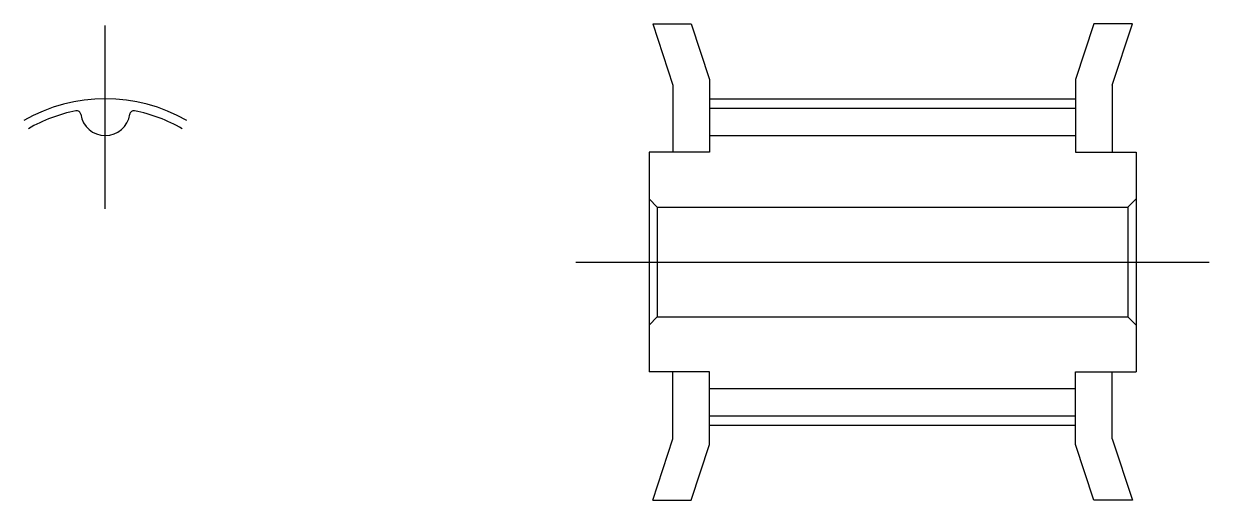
# Model space of a CAD drawing. Extents: x -6.7 to 34.8, y -40.7 to 6.5.
# Drawn here: x -2.23 to 30.15, y -6.5 to 6.5 of the extents above; entities outside this region: 2.
import ezdxf

# ---------------------------------------------------------------- set-up
doc = ezdxf.new("R2010")
doc.units = 0
doc.linetypes.add('CENTER', pattern=[50.8, 31.75, -6.35, 6.35, -6.35])
doc.layers.get('0').update_dxf_attribs({"linetype": 'CONTINUOUS'})
doc.layers.add('CENTER', color=1, linetype='CONTINUOUS')
doc.styles.get("Standard").update_dxf_attribs({"font": 'txt.shx', "height": 3, "bigfont": 'bigfont.shx'})

# ---------------------------------------------------------------- blocks, each defined once
blk = doc.blocks.new('*U2')
at = {"color": 7, "linetype": 'CONTINUOUS'}
blk.add_text('GPA14GT2090', height=3, dxfattribs=at).set_placement((-7.129, -40.695))
blk = doc.blocks.new('*U3')
at = {"color": 7, "linetype": 'CONTINUOUS'}
blk.add_text('GPA14GT2090-A-H3', height=3, dxfattribs=at).set_placement((-7.129, -35.695))

msp = doc.modelspace()

# ---------------------------------------------------------------- linework, layer by layer
at = {"color": 7, "linetype": 'CONTINUOUS'}
for p, q in [((14.95, 6.5), (16.002, 6.5)), ((14.95, 6.5), (15.5, 4.82)), ((16.002, 6.5), (16.5, 4.98)), ((26.998, 6.5), (26.5, 4.98)), ((28.05, 6.5), (26.998, 6.5)), ((27.5, 4.82), (28.05, 6.5)), ((16.5, 4.98), (16.5, 3)), ((26.5, 4.98), (26.5, 3)), ((15.5, 4.82), (15.5, 3)), ((27.5, 4.82), (27.5, 3)), ((16.5, 4.2), (26.5, 4.2)), ((16.5, 3.45), (26.5, 3.45)), ((14.85, 3), (14.85, -3)), ((16.5, 3), (14.85, 3)), ((26.5, 3), (28.15, 3)), ((28.15, 3), (28.15, -3)), ((14.85, 1.725), (15.075, 1.5)), ((28.15, 1.725), (27.925, 1.5)), ((15.075, 1.5), (27.925, 1.5)), ((15.075, 1.5), (15.075, -1.5)), ((27.925, 1.5), (27.925, -1.5)), ((14.85, -1.725), (15.075, -1.5)), ((15.075, -1.5), (27.925, -1.5)), ((28.15, -1.725), (27.925, -1.5)), ((16.5, -3), (14.85, -3)), ((15.5, -4.82), (15.5, -3)), ((16.5, -4.98), (16.5, -3)), ((26.5, -4.98), (26.5, -3)), ((26.5, -3), (28.15, -3)), ((27.5, -4.82), (27.5, -3)), ((16.5, -3.45), (26.5, -3.45)), ((16.5, -4.2), (26.5, -4.2)), ((14.95, -6.5), (15.5, -4.82)), ((27.5, -4.82), (28.05, -6.5)), ((16.002, -6.5), (16.5, -4.98)), ((26.998, -6.5), (26.5, -4.98)), ((14.95, -6.5), (16.002, -6.5)), ((28.05, -6.5), (26.998, -6.5))]:
    msp.add_line(p, q, dxfattribs=at)
for centre, radius, start, end in [((0, 0), 4.2, 100.9927, 120), ((-0.779, 4.013), 0.112, 8.2132, 100.9927), ((0, 4.125), 0.675, 188.2132, 351.7868), ((0.779, 4.013), 0.113, 79.0073, 171.7868), ((0, 0), 4.2, 60, 79.0073)]:
    msp.add_arc(centre, radius, start, end, dxfattribs=at)
at = {"layer": 'CENTER', "color": 1, "linetype": 'CENTER'}
for p, q in [((0, 1.45), (0, 6.455)), ((16.5, 4.455), (26.5, 4.455)), ((12.85, 0), (30.15, 0)), ((16.5, -4.455), (26.5, -4.455))]:
    msp.add_line(p, q, dxfattribs=at)
msp.add_arc((0, 0), 4.455, 60, 120, dxfattribs=at)

# ---------------------------------------------------------------- block references
at = {"color": 7, "linetype": 'CONTINUOUS'}
for name in ['*U3', '*U2']:
    msp.add_blockref(name, (0, 0), dxfattribs=at)

doc.saveas('drawing.dxf')
